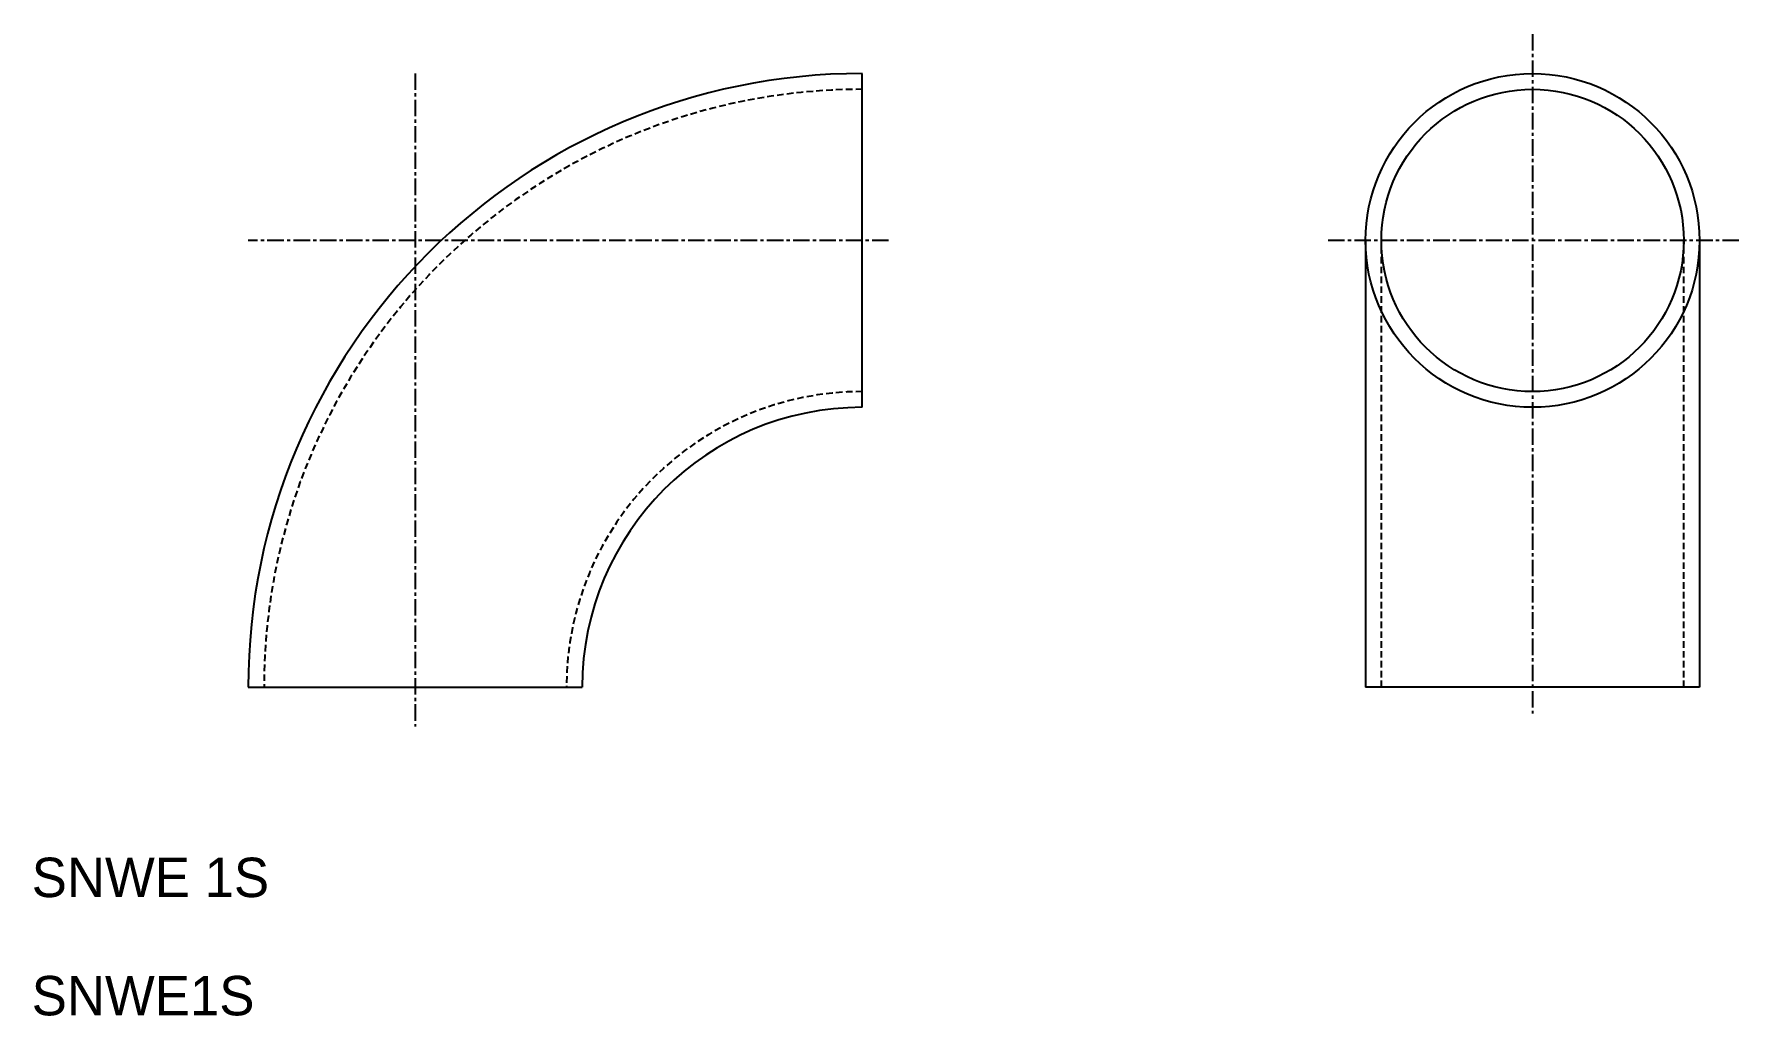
# Model space of a CAD drawing. Extents: x 0 to 130, y 1 to 76.
import ezdxf
from ezdxf.enums import TextEntityAlignment as Align

# ---------------------------------------------------------------- set-up
doc = ezdxf.new("R2010")
doc.units = 0
doc.linetypes.add('CENTER', pattern=[2, 1.25, -0.25, 0.25, -0.25])
doc.linetypes.add('DASHED', pattern=[0.75, 0.5, -0.25])
doc.layers.get('0').update_dxf_attribs({"linetype": 'CONTINUOUS'})
doc.layers.add('CENTER', color=1, linetype='CENTER')

msp = doc.modelspace()

# ---------------------------------------------------------------- linework, layer by layer
at = {"color": 7, "linetype": 'CONTINUOUS'}
for p, q in [((63.17, 47.17), (63.17, 72.57)), ((63.17, 47.17), (63.17, 72.57)), ((101.45, 59.87), (101.45, 25.87)), ((126.85, 59.87), (126.85, 25.87)), ((16.47, 25.87), (41.87, 25.87)), ((126.85, 25.87), (101.45, 25.87))]:
    msp.add_line(p, q, dxfattribs=at)
at = {"color": 3, "linetype": 'DASHED'}
for p, q in [((102.65, 25.87), (102.65, 59.87)), ((125.65, 25.87), (125.65, 59.87))]:
    msp.add_line(p, q, dxfattribs=at)
at = {"color": 7, "linetype": 'CONTINUOUS'}
for radius in [12.7, 11.5]:
    msp.add_circle((114.15, 59.87), radius, dxfattribs=at)
for radius in [46.7, 21.3]:
    msp.add_arc((63.17, 25.87), radius, 90, 180, dxfattribs=at)
at = {"color": 3, "linetype": 'DASHED'}
for radius in [45.5, 22.5]:
    msp.add_arc((63.17, 25.87), radius, 90, 180, dxfattribs=at)
at = {"layer": 'CENTER', "color": 1, "linetype": 'CENTER'}
for p, q in [((114.15, 75.57), (114.15, 23.87)), ((29.17, 72.57), (29.17, 22.87)), ((65.17, 59.87), (16.47, 59.87)), ((129.85, 59.87), (98.45, 59.87))]:
    msp.add_line(p, q, dxfattribs=at)

# ---------------------------------------------------------------- texts
for s, p in [('SNWE 1S', (0, 9)), ('SNWE1S', (0, 0))]:
    msp.add_text(s, height=3).set_placement(p, align=Align.BOTTOM_LEFT)

doc.saveas('drawing.dxf')
